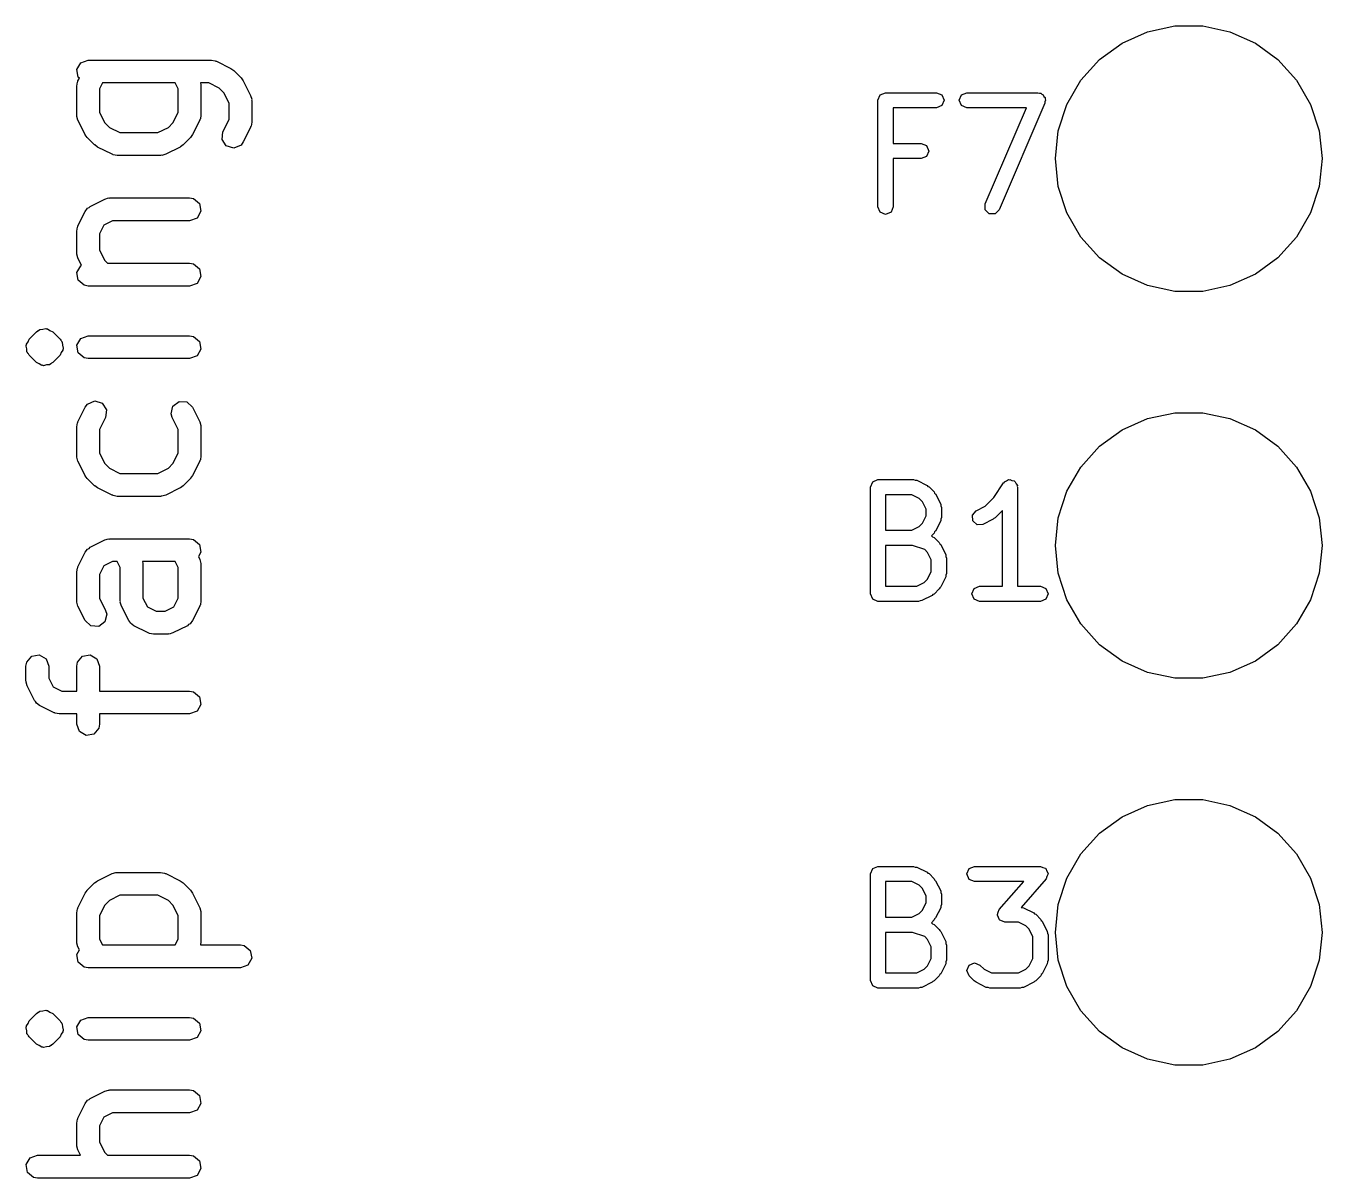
# Model space of a CAD drawing. Extents: x 128.5 to 208.6, y -109.7 to -29.3.
# Drawn here: x 137.48 to 146, y -56.53 to -48.96 of the extents above; entities that cross this region are included whole.
import ezdxf

# ---------------------------------------------------------------- set-up
doc = ezdxf.new("R2010")
doc.units = 0
doc.layers.add('BLACK', color=7, linetype='CONTINUOUS')

msp = doc.modelspace()

# ---------------------------------------------------------------- linework, layer by layer
at = {"layer": 'BLACK', "linetype": 'CONTINUOUS'}
for p, q in [((144.682, -49.0751), (144.849, -49.0006)), ((144.849, -49.0006), (145.028, -48.9625)), ((145.028, -48.9625), (145.212, -48.9625)), ((145.212, -48.9625), (145.391, -49.0006)), ((145.391, -49.0006), (145.558, -49.0751)), ((144.534, -49.1828), (144.682, -49.0751)), ((145.558, -49.0751), (145.706, -49.1828)), ((137.817, -49.2489), (137.843, -49.2045)), ((137.843, -49.2045), (137.891, -49.1869)), ((137.891, -49.1869), (138.7, -49.1869)), ((138.7, -49.1869), (138.726, -49.1914)), ((138.726, -49.1914), (138.729, -49.1943)), ((138.729, -49.1943), (138.734, -49.1948)), ((138.734, -49.1948), (138.829, -49.2424)), ((144.411, -49.3189), (144.534, -49.1828)), ((145.706, -49.1828), (145.829, -49.3189)), ((137.826, -49.2994), (137.817, -49.2489)), ((138.829, -49.2424), (138.847, -49.2558)), ((138.847, -49.2558), (138.849, -49.2565)), ((138.849, -49.2565), (138.896, -49.3041)), ((137.816, -49.3571), (137.82, -49.3315)), ((137.816, -49.5476), (137.816, -49.3571)), ((137.82, -49.3315), (137.823, -49.3281)), ((137.823, -49.3281), (137.824, -49.3236)), ((137.824, -49.3236), (137.833, -49.3053)), ((137.833, -49.3053), (137.826, -49.2994)), ((137.985, -49.3369), (137.966, -49.3748)), ((137.966, -49.3748), (137.966, -49.5299)), ((138.463, -49.3369), (137.985, -49.3369)), ((138.482, -49.3748), (138.463, -49.3369)), ((138.482, -49.5299), (138.482, -49.3748)), ((138.683, -49.3369), (138.628, -49.3369)), ((138.628, -49.3369), (138.632, -49.3486)), ((138.632, -49.3486), (138.631, -49.3529)), ((138.631, -49.3529), (138.632, -49.3571)), ((138.632, -49.3571), (138.632, -49.5476)), ((138.751, -49.3712), (138.683, -49.3369)), ((138.781, -49.4016), (138.751, -49.3712)), ((138.896, -49.3041), (138.909, -49.3225)), ((138.909, -49.3225), (138.91, -49.3236)), ((138.91, -49.3236), (138.958, -49.4188)), ((144.319, -49.4776), (144.411, -49.3189)), ((145.829, -49.3189), (145.921, -49.4776)), ((138.816, -49.4701), (138.781, -49.4016)), ((138.958, -49.4188), (138.965, -49.4438)), ((138.965, -49.4438), (138.964, -49.4482)), ((138.964, -49.4482), (138.966, -49.4524)), ((138.966, -49.4524), (138.966, -49.5952)), ((143.079, -49.4507), (143.094, -49.4153)), ((143.079, -50.1507), (143.079, -49.4507)), ((143.094, -49.4153), (143.129, -49.4007)), ((143.129, -49.4007), (143.463, -49.4007)), ((143.463, -49.4007), (143.498, -49.4153)), ((143.498, -49.4153), (143.513, -49.4507)), ((143.513, -49.4507), (143.498, -49.486)), ((143.613, -49.4507), (143.627, -49.4153)), ((143.627, -49.486), (143.613, -49.4507)), ((143.627, -49.4153), (143.663, -49.4007)), ((143.663, -49.4007), (144.129, -49.4007)), ((144.129, -49.4007), (144.139, -49.4046)), ((144.139, -49.4046), (144.149, -49.4047)), ((144.149, -49.4047), (144.156, -49.4116)), ((144.156, -49.4116), (144.165, -49.4153)), ((144.165, -49.4153), (144.169, -49.4248)), ((144.169, -49.4248), (144.176, -49.4321)), ((144.179, -49.4507), (144.175, -49.4601)), ((144.175, -49.4601), (144.175, -49.4704)), ((144.176, -49.4321), (144.176, -49.4417)), ((144.176, -49.4417), (144.179, -49.4507)), ((137.817, -49.5518), (137.816, -49.5476)), ((137.966, -49.5299), (138, -49.5984)), ((138.448, -49.5984), (138.482, -49.5299)), ((138.632, -49.5476), (138.628, -49.5733)), ((138.816, -49.5775), (138.816, -49.4701)), ((143.463, -49.5007), (143.179, -49.5007)), ((143.179, -49.5007), (143.179, -49.734)), ((143.498, -49.486), (143.463, -49.5007)), ((143.663, -49.5007), (143.627, -49.486)), ((144.054, -49.5007), (143.663, -49.5007)), ((143.783, -50.131), (144.054, -49.5007)), ((144.175, -49.4704), (143.875, -50.1704)), ((144.263, -49.6518), (144.319, -49.4776)), ((145.921, -49.4776), (145.977, -49.6518)), ((137.816, -49.5562), (137.817, -49.5518)), ((137.824, -49.5812), (137.816, -49.5562)), ((137.871, -49.6764), (137.824, -49.5812)), ((138, -49.5984), (138.03, -49.6288)), ((138.03, -49.6288), (138.099, -49.6631)), ((138.349, -49.6631), (138.418, -49.6288)), ((138.418, -49.6288), (138.448, -49.5984)), ((138.624, -49.5812), (138.577, -49.6764)), ((138.625, -49.5767), (138.624, -49.5812)), ((138.628, -49.5733), (138.625, -49.5767)), ((138.776, -49.6569), (138.816, -49.5775)), ((138.958, -49.6288), (138.91, -49.724)), ((138.961, -49.6209), (138.958, -49.6243)), ((138.958, -49.6243), (138.958, -49.6288)), ((138.966, -49.5952), (138.961, -49.6209)), ((137.872, -49.6775), (137.871, -49.6764)), ((137.885, -49.6959), (137.872, -49.6775)), ((137.933, -49.7435), (137.885, -49.6959)), ((138.099, -49.6631), (138.349, -49.6631)), ((138.563, -49.6959), (138.515, -49.7435)), ((138.577, -49.6764), (138.563, -49.6944)), ((138.563, -49.6944), (138.563, -49.6959)), ((138.77, -49.7079), (138.776, -49.6569)), ((138.798, -49.7507), (138.77, -49.7079)), ((144.244, -49.834), (144.263, -49.6518)), ((145.977, -49.6518), (145.996, -49.834)), ((137.934, -49.7442), (137.933, -49.7435)), ((137.952, -49.7576), (137.934, -49.7442)), ((138.048, -49.8052), (137.952, -49.7576)), ((138.052, -49.8057), (138.048, -49.8052)), ((138.056, -49.8086), (138.052, -49.8057)), ((138.4, -49.8052), (138.375, -49.8126)), ((138.496, -49.7576), (138.4, -49.8052)), ((138.497, -49.7564), (138.496, -49.7576)), ((138.515, -49.7435), (138.497, -49.7564)), ((138.848, -49.7653), (138.798, -49.7507)), ((138.895, -49.7449), (138.848, -49.7653)), ((138.91, -49.724), (138.895, -49.7449)), ((143.179, -49.734), (143.363, -49.734)), ((143.363, -49.734), (143.398, -49.7486)), ((143.398, -49.7486), (143.413, -49.784)), ((143.413, -49.784), (143.398, -49.8194)), ((138.081, -49.8131), (138.056, -49.8086)), ((138.367, -49.8131), (138.081, -49.8131)), ((138.371, -49.8116), (138.367, -49.8131)), ((138.375, -49.8126), (138.371, -49.8116)), ((143.363, -49.834), (143.179, -49.834)), ((143.179, -49.834), (143.179, -50.1507)), ((143.398, -49.8194), (143.363, -49.834)), ((144.263, -50.0162), (144.244, -49.834)), ((145.996, -49.834), (145.977, -50.0162)), ((144.319, -50.1904), (144.263, -50.0162)), ((145.977, -50.0162), (145.921, -50.1904)), ((137.897, -50.1554), (137.905, -50.1472)), ((137.905, -50.1472), (138, -50.0996)), ((138, -50.0996), (138.025, -50.0922)), ((138.025, -50.0922), (138.029, -50.0932)), ((138.029, -50.0932), (138.034, -50.0917)), ((138.034, -50.0917), (138.557, -50.0917)), ((138.557, -50.0917), (138.583, -50.0962)), ((138.583, -50.0962), (138.622, -50.1292)), ((138.622, -50.1292), (138.631, -50.1797)), ((143.783, -50.1692), (143.783, -50.131)), ((137.824, -50.276), (137.871, -50.1807)), ((137.871, -50.1807), (137.887, -50.1598)), ((137.887, -50.1598), (137.897, -50.1554)), ((138.606, -50.2241), (138.557, -50.2417)), ((138.631, -50.1797), (138.606, -50.2241)), ((143.094, -50.186), (143.079, -50.1507)), ((143.129, -50.2007), (143.094, -50.186)), ((143.165, -50.186), (143.129, -50.2007)), ((143.179, -50.1507), (143.165, -50.186)), ((143.81, -50.1966), (143.783, -50.1692)), ((143.848, -50.1971), (143.81, -50.1966)), ((143.875, -50.1704), (143.848, -50.1971)), ((144.411, -50.3491), (144.319, -50.1904)), ((145.921, -50.1904), (145.829, -50.3491)), ((137.816, -50.3095), (137.82, -50.2839)), ((137.816, -50.4524), (137.816, -50.3095)), ((137.82, -50.2839), (137.823, -50.2804)), ((137.823, -50.2804), (137.824, -50.276)), ((137.994, -50.2702), (137.966, -50.3272)), ((138.051, -50.2417), (137.994, -50.2702)), ((138.557, -50.2417), (138.051, -50.2417)), ((137.966, -50.3272), (137.966, -50.4347)), ((144.534, -50.4852), (144.411, -50.3491)), ((145.829, -50.3491), (145.706, -50.4852)), ((137.817, -50.4566), (137.816, -50.4524)), ((137.816, -50.461), (137.817, -50.4566)), ((137.824, -50.4859), (137.816, -50.461)), ((137.848, -50.5356), (137.824, -50.4859)), ((137.966, -50.4347), (138, -50.5032)), ((144.682, -50.5929), (144.534, -50.4852)), ((145.706, -50.4852), (145.558, -50.5929)), ((137.817, -50.5822), (137.843, -50.5378)), ((137.843, -50.5378), (137.848, -50.5356)), ((138, -50.5032), (138.017, -50.5202)), ((138.017, -50.5202), (138.557, -50.5202)), ((138.557, -50.5202), (138.583, -50.5248)), ((138.583, -50.5248), (138.622, -50.5577)), ((138.622, -50.5577), (138.631, -50.6083)), ((137.826, -50.6327), (137.817, -50.5822)), ((137.865, -50.6657), (137.826, -50.6327)), ((138.606, -50.6527), (138.557, -50.6702)), ((138.631, -50.6083), (138.606, -50.6527)), ((144.849, -50.6674), (144.682, -50.5929)), ((145.558, -50.5929), (145.391, -50.6674)), ((137.891, -50.6702), (137.865, -50.6657)), ((138.557, -50.6702), (137.891, -50.6702)), ((145.028, -50.7055), (144.849, -50.6674)), ((145.212, -50.7055), (145.028, -50.7055)), ((145.391, -50.6674), (145.212, -50.7055)), ((137.504, -51.0184), (137.552, -50.9708)), ((137.552, -50.9708), (137.56, -50.9651)), ((137.56, -50.9651), (137.562, -50.9624)), ((137.562, -50.9624), (137.565, -50.9615)), ((137.565, -50.9615), (137.573, -50.9558)), ((137.573, -50.9558), (137.593, -50.9541)), ((137.593, -50.9541), (137.612, -50.9491)), ((137.612, -50.9491), (137.618, -50.952)), ((137.618, -50.952), (137.624, -50.9514)), ((137.624, -50.9514), (137.64, -50.9625)), ((137.64, -50.9625), (137.658, -50.9708)), ((137.658, -50.9708), (137.706, -51.0184)), ((137.843, -51.014), (137.891, -50.9964)), ((137.891, -50.9964), (138.557, -50.9964)), ((138.557, -50.9964), (138.583, -51.001)), ((137.483, -51.0649), (137.484, -51.0618)), ((137.488, -51.0837), (137.483, -51.0649)), ((137.484, -51.0584), (137.485, -51.0554)), ((137.484, -51.0618), (137.484, -51.0584)), ((137.485, -51.052), (137.496, -51.036)), ((137.485, -51.0554), (137.485, -51.052)), ((137.489, -51.1031), (137.488, -51.0837)), ((137.496, -51.036), (137.504, -51.0184)), ((137.706, -51.0184), (137.711, -51.0265)), ((137.711, -51.0265), (137.714, -51.0284)), ((137.714, -51.0284), (137.715, -51.0316)), ((137.715, -51.0316), (137.715, -51.0318)), ((137.715, -51.0318), (137.718, -51.0339)), ((137.718, -51.0339), (137.718, -51.0359)), ((137.718, -51.0359), (137.721, -51.0397)), ((137.721, -51.0397), (137.722, -51.0591)), ((137.722, -51.0591), (137.727, -51.078)), ((137.727, -51.078), (137.726, -51.0811)), ((137.726, -51.0811), (137.726, -51.0845)), ((137.817, -51.0584), (137.843, -51.014)), ((137.826, -51.1089), (137.817, -51.0584)), ((138.583, -51.001), (138.622, -51.0339)), ((138.622, -51.0339), (138.631, -51.0845)), ((137.492, -51.1069), (137.489, -51.1031)), ((137.492, -51.1089), (137.492, -51.1069)), ((137.495, -51.111), (137.492, -51.1089)), ((137.495, -51.1112), (137.495, -51.111)), ((137.496, -51.1144), (137.495, -51.1112)), ((137.499, -51.1164), (137.496, -51.1144)), ((137.504, -51.1245), (137.499, -51.1164)), ((137.552, -51.1721), (137.504, -51.1245)), ((137.706, -51.1245), (137.658, -51.1721)), ((137.714, -51.1068), (137.706, -51.1245)), ((137.725, -51.0908), (137.714, -51.1068)), ((137.726, -51.0845), (137.725, -51.0874)), ((137.725, -51.0874), (137.725, -51.0908)), ((137.865, -51.1419), (137.826, -51.1089)), ((137.891, -51.1464), (137.865, -51.1419)), ((138.557, -51.1464), (137.891, -51.1464)), ((138.606, -51.1289), (138.557, -51.1464)), ((138.631, -51.0845), (138.606, -51.1289)), ((137.57, -51.1803), (137.552, -51.1721)), ((137.586, -51.1915), (137.57, -51.1803)), ((137.592, -51.1909), (137.586, -51.1915)), ((137.598, -51.1938), (137.592, -51.1909)), ((137.617, -51.1887), (137.598, -51.1938)), ((137.637, -51.187), (137.617, -51.1887)), ((137.645, -51.1813), (137.637, -51.187)), ((137.648, -51.1805), (137.645, -51.1813)), ((137.65, -51.1778), (137.648, -51.1805)), ((137.658, -51.1721), (137.65, -51.1778)), ((137.824, -51.5617), (137.871, -51.4665)), ((137.871, -51.4665), (137.887, -51.4455)), ((137.887, -51.4455), (137.934, -51.4251)), ((137.934, -51.4251), (137.983, -51.4398)), ((137.983, -51.4398), (138.011, -51.4826)), ((138.011, -51.4826), (138.005, -51.5335)), ((138.435, -51.5086), (138.447, -51.4587)), ((138.443, -51.5335), (138.435, -51.5086)), ((138.447, -51.4587), (138.488, -51.4281)), ((138.488, -51.4281), (138.54, -51.4312)), ((138.54, -51.4312), (138.577, -51.4665)), ((138.577, -51.4665), (138.624, -51.5617)), ((144.849, -51.5406), (145.028, -51.5025)), ((145.028, -51.5025), (145.212, -51.5025)), ((145.212, -51.5025), (145.391, -51.5406)), ((137.816, -51.5952), (137.82, -51.5696)), ((137.82, -51.5696), (137.823, -51.5662)), ((137.823, -51.5662), (137.824, -51.5617)), ((138.005, -51.5335), (137.966, -51.6129)), ((138.482, -51.6129), (138.443, -51.5335)), ((138.624, -51.5617), (138.632, -51.5867)), ((138.632, -51.5867), (138.631, -51.591)), ((138.631, -51.591), (138.632, -51.5952)), ((144.682, -51.6151), (144.849, -51.5406)), ((145.391, -51.5406), (145.558, -51.6151)), ((137.816, -51.7857), (137.816, -51.5952)), ((137.966, -51.6129), (137.966, -51.768)), ((138.482, -51.768), (138.482, -51.6129)), ((138.632, -51.5952), (138.632, -51.7857)), ((144.534, -51.7228), (144.682, -51.6151)), ((145.558, -51.6151), (145.706, -51.7228)), ((144.411, -51.8589), (144.534, -51.7228)), ((145.706, -51.7228), (145.829, -51.8589)), ((137.817, -51.7899), (137.816, -51.7857)), ((137.816, -51.7943), (137.817, -51.7899)), ((137.824, -51.8193), (137.816, -51.7943)), ((137.871, -51.9145), (137.824, -51.8193)), ((137.966, -51.768), (138, -51.8365)), ((138, -51.8365), (138.03, -51.8669)), ((138.418, -51.8669), (138.448, -51.8365)), ((138.448, -51.8365), (138.482, -51.768)), ((138.624, -51.8193), (138.577, -51.9145)), ((138.625, -51.8148), (138.624, -51.8193)), ((138.628, -51.8114), (138.625, -51.8148)), ((138.632, -51.7857), (138.628, -51.8114)), ((137.872, -51.9156), (137.871, -51.9145)), ((137.885, -51.934), (137.872, -51.9156)), ((137.933, -51.9816), (137.885, -51.934)), ((138.03, -51.8669), (138.099, -51.9012)), ((138.099, -51.9012), (138.349, -51.9012)), ((138.349, -51.9012), (138.418, -51.8669)), ((138.563, -51.934), (138.515, -51.9816)), ((138.577, -51.9145), (138.563, -51.9325)), ((138.563, -51.9325), (138.563, -51.934)), ((144.319, -52.0176), (144.411, -51.8589)), ((145.829, -51.8589), (145.921, -52.0176)), ((137.934, -51.9823), (137.933, -51.9816)), ((137.952, -51.9957), (137.934, -51.9823)), ((138.048, -52.0433), (137.952, -51.9957)), ((138.496, -51.9957), (138.4, -52.0433)), ((138.497, -51.9945), (138.496, -51.9957)), ((138.515, -51.9816), (138.497, -51.9945)), ((143.029, -51.9907), (143.044, -51.9553)), ((143.029, -52.6907), (143.029, -51.9907)), ((143.044, -51.9553), (143.079, -51.9407)), ((143.079, -51.9407), (143.313, -51.9407)), ((143.313, -51.9407), (143.323, -51.9451)), ((143.323, -51.9451), (143.335, -51.9459)), ((143.335, -51.9459), (143.402, -51.9793)), ((143.402, -51.9793), (143.407, -51.9855)), ((143.407, -51.9855), (143.415, -51.9886)), ((143.415, -51.9886), (143.448, -52.022)), ((143.84, -52.0588), (143.904, -51.9629)), ((143.904, -51.9629), (143.909, -51.9601)), ((143.909, -51.9601), (143.911, -51.9553)), ((143.911, -51.9553), (143.924, -51.9497)), ((143.924, -51.9497), (143.936, -51.9416)), ((143.936, -51.9416), (143.941, -51.9426)), ((143.941, -51.9426), (143.946, -51.9407)), ((143.946, -51.9407), (143.959, -51.9462)), ((143.959, -51.9462), (143.974, -51.9491)), ((143.974, -51.9491), (143.977, -51.9533)), ((143.977, -51.9533), (143.981, -51.9553)), ((143.981, -51.9553), (143.987, -51.9688)), ((143.987, -51.9688), (143.995, -51.9809)), ((143.995, -51.9809), (143.994, -51.9859)), ((143.994, -51.9859), (143.996, -51.9907)), ((143.996, -51.9907), (143.996, -52.6407)), ((144.263, -52.1918), (144.319, -52.0176)), ((145.921, -52.0176), (145.977, -52.1918)), ((138.052, -52.0438), (138.048, -52.0433)), ((138.056, -52.0467), (138.052, -52.0438)), ((138.081, -52.0512), (138.056, -52.0467)), ((138.367, -52.0512), (138.081, -52.0512)), ((138.371, -52.0497), (138.367, -52.0512)), ((138.375, -52.0507), (138.371, -52.0497)), ((138.4, -52.0433), (138.375, -52.0507)), ((143.129, -52.0407), (143.129, -52.274)), ((143.301, -52.0407), (143.129, -52.0407)), ((143.35, -52.0651), (143.301, -52.0407)), ((143.372, -52.0869), (143.35, -52.0651)), ((143.396, -52.1358), (143.372, -52.0869)), ((143.448, -52.022), (143.451, -52.0296)), ((143.451, -52.0296), (143.457, -52.035)), ((143.457, -52.035), (143.491, -52.1016)), ((143.491, -52.1016), (143.492, -52.1132)), ((143.783, -52.1162), (143.84, -52.0588)), ((143.372, -52.2277), (143.396, -52.1789)), ((143.396, -52.1789), (143.396, -52.1358)), ((143.492, -52.1132), (143.496, -52.124)), ((143.496, -52.1907), (143.492, -52.2014)), ((143.496, -52.124), (143.496, -52.1907)), ((143.699, -52.1749), (143.724, -52.1459)), ((143.701, -52.213), (143.699, -52.1749)), ((143.724, -52.1459), (143.783, -52.1162)), ((143.896, -52.1447), (143.848, -52.1927)), ((143.896, -52.6407), (143.896, -52.1447)), ((143.129, -52.274), (143.301, -52.274)), ((143.301, -52.274), (143.35, -52.2496)), ((143.35, -52.2496), (143.372, -52.2277)), ((143.491, -52.213), (143.457, -52.2797)), ((143.492, -52.2014), (143.491, -52.213)), ((143.73, -52.2381), (143.701, -52.213)), ((143.768, -52.2354), (143.73, -52.2381)), ((143.835, -52.2021), (143.768, -52.2354)), ((143.84, -52.1958), (143.835, -52.2021)), ((143.848, -52.1927), (143.84, -52.1958)), ((144.244, -52.374), (144.263, -52.1918)), ((145.977, -52.1918), (145.996, -52.374)), ((137.905, -52.3853), (138, -52.3377)), ((138, -52.3377), (138.025, -52.3303)), ((138.025, -52.3303), (138.029, -52.3313)), ((138.029, -52.3313), (138.034, -52.3298)), ((138.034, -52.3298), (138.557, -52.3298)), ((138.557, -52.3298), (138.583, -52.3343)), ((138.583, -52.3343), (138.622, -52.3673)), ((143.448, -52.2927), (143.43, -52.311)), ((143.43, -52.311), (143.437, -52.3175)), ((143.437, -52.3175), (143.448, -52.322)), ((143.451, -52.2851), (143.448, -52.2927)), ((143.448, -52.322), (143.481, -52.3553)), ((143.457, -52.2797), (143.451, -52.2851)), ((143.481, -52.3553), (143.485, -52.3629)), ((137.824, -52.5141), (137.871, -52.4188)), ((137.871, -52.4188), (137.887, -52.3979)), ((137.887, -52.3979), (137.897, -52.3935)), ((137.897, -52.3935), (137.905, -52.3853)), ((138.631, -52.4178), (138.615, -52.4467)), ((138.622, -52.3673), (138.631, -52.4178)), ((143.129, -52.374), (143.129, -52.6407)), ((143.305, -52.374), (143.129, -52.374)), ((143.386, -52.401), (143.305, -52.374)), ((143.405, -52.4203), (143.386, -52.401)), ((143.429, -52.4691), (143.405, -52.4203)), ((143.485, -52.3629), (143.491, -52.3683)), ((143.491, -52.3683), (143.524, -52.435)), ((143.524, -52.435), (143.525, -52.4466)), ((144.263, -52.5562), (144.244, -52.374)), ((145.996, -52.374), (145.977, -52.5562)), ((137.816, -52.5476), (137.82, -52.522)), ((137.82, -52.522), (137.823, -52.5185)), ((137.823, -52.5185), (137.824, -52.5141)), ((137.994, -52.5083), (137.966, -52.5653)), ((138.051, -52.4798), (137.994, -52.5083)), ((138.082, -52.4798), (138.051, -52.4798)), ((138.101, -52.5177), (138.082, -52.4798)), ((138.101, -52.7381), (138.101, -52.5177)), ((138.247, -52.4798), (138.251, -52.4914)), ((138.463, -52.4798), (138.247, -52.4798)), ((138.251, -52.4914), (138.25, -52.4958)), ((138.25, -52.4958), (138.251, -52.5)), ((138.251, -52.5), (138.251, -52.7204)), ((138.482, -52.5177), (138.463, -52.4798)), ((138.482, -52.7204), (138.482, -52.5177)), ((138.615, -52.4467), (138.624, -52.4665)), ((138.624, -52.4665), (138.632, -52.4914)), ((138.632, -52.4914), (138.631, -52.4958)), ((138.631, -52.4958), (138.632, -52.5)), ((138.632, -52.5), (138.632, -52.7381)), ((143.429, -52.5455), (143.429, -52.4691)), ((143.525, -52.4466), (143.529, -52.4573)), ((143.529, -52.4573), (143.529, -52.5573)), ((137.816, -52.7381), (137.816, -52.5476)), ((137.966, -52.5653), (137.966, -52.7204)), ((143.334, -52.6407), (143.383, -52.6162)), ((143.383, -52.6162), (143.405, -52.5944)), ((143.405, -52.5944), (143.429, -52.5455)), ((143.524, -52.5797), (143.491, -52.6464)), ((143.525, -52.5681), (143.524, -52.5797)), ((143.529, -52.5573), (143.525, -52.5681)), ((144.319, -52.7304), (144.263, -52.5562)), ((145.977, -52.5562), (145.921, -52.7304)), ((143.044, -52.726), (143.029, -52.6907)), ((143.129, -52.6407), (143.334, -52.6407)), ((143.44, -52.6958), (143.435, -52.7021)), ((143.448, -52.6927), (143.44, -52.6958)), ((143.481, -52.6594), (143.448, -52.6927)), ((143.485, -52.6518), (143.481, -52.6594)), ((143.491, -52.6464), (143.485, -52.6518)), ((143.696, -52.6907), (143.711, -52.6553)), ((143.711, -52.726), (143.696, -52.6907)), ((143.711, -52.6553), (143.746, -52.6407)), ((143.746, -52.6407), (143.896, -52.6407)), ((143.996, -52.6407), (144.146, -52.6407)), ((144.146, -52.6407), (144.181, -52.6553)), ((144.181, -52.6553), (144.196, -52.6907)), ((144.196, -52.6907), (144.181, -52.726)), ((137.817, -52.7423), (137.816, -52.7381)), ((137.816, -52.7467), (137.817, -52.7423)), ((137.824, -52.7716), (137.816, -52.7467)), ((137.871, -52.8669), (137.824, -52.7716)), ((137.966, -52.7204), (138.005, -52.7998)), ((138.103, -52.7423), (138.101, -52.7381)), ((138.102, -52.7467), (138.103, -52.7423)), ((138.109, -52.7716), (138.102, -52.7467)), ((138.157, -52.8669), (138.109, -52.7716)), ((138.251, -52.7204), (138.28, -52.7774)), ((138.28, -52.7774), (138.337, -52.806)), ((138.397, -52.806), (138.454, -52.7774)), ((138.454, -52.7774), (138.482, -52.7204)), ((138.624, -52.7716), (138.577, -52.8669)), ((138.625, -52.7672), (138.624, -52.7716)), ((138.628, -52.7637), (138.625, -52.7672)), ((138.632, -52.7381), (138.628, -52.7637)), ((143.079, -52.7407), (143.044, -52.726)), ((143.346, -52.7407), (143.079, -52.7407)), ((143.357, -52.7362), (143.346, -52.7407)), ((143.368, -52.7354), (143.357, -52.7362)), ((143.435, -52.7021), (143.368, -52.7354)), ((143.746, -52.7407), (143.711, -52.726)), ((144.146, -52.7407), (143.746, -52.7407)), ((144.181, -52.726), (144.146, -52.7407)), ((144.411, -52.8891), (144.319, -52.7304)), ((145.921, -52.7304), (145.829, -52.8891)), ((137.909, -52.9021), (137.871, -52.8669)), ((138.013, -52.8248), (138.001, -52.8747)), ((138.005, -52.7998), (138.013, -52.8248)), ((138.165, -52.8746), (138.157, -52.8669)), ((138.337, -52.806), (138.397, -52.806)), ((138.577, -52.8669), (138.561, -52.8878)), ((137.96, -52.9052), (137.909, -52.9021)), ((138.001, -52.8747), (137.96, -52.9052)), ((138.17, -52.8849), (138.165, -52.8746)), ((138.191, -52.9004), (138.17, -52.8849)), ((138.286, -52.948), (138.191, -52.9004)), ((138.29, -52.9485), (138.286, -52.948)), ((138.294, -52.9514), (138.29, -52.9485)), ((138.319, -52.956), (138.294, -52.9514)), ((138.415, -52.956), (138.319, -52.956)), ((138.419, -52.9544), (138.415, -52.956)), ((138.423, -52.9555), (138.419, -52.9544)), ((138.448, -52.948), (138.423, -52.9555)), ((138.543, -52.9004), (138.448, -52.948)), ((138.551, -52.8923), (138.543, -52.9004)), ((138.561, -52.8878), (138.551, -52.8923)), ((144.534, -53.0252), (144.411, -52.8891)), ((145.829, -52.8891), (145.706, -53.0252)), ((144.682, -53.1329), (144.534, -53.0252)), ((145.706, -53.0252), (145.558, -53.1329)), ((137.487, -53.141), (137.52, -53.1017)), ((137.52, -53.1017), (137.57, -53.0928)), ((137.57, -53.0928), (137.615, -53.1185)), ((137.615, -53.1185), (137.632, -53.1667)), ((137.82, -53.141), (137.853, -53.1017)), ((137.853, -53.1017), (137.904, -53.0928)), ((137.904, -53.0928), (137.948, -53.1185)), ((137.948, -53.1185), (137.966, -53.1667)), ((137.482, -53.1667), (137.487, -53.141)), ((137.482, -53.2619), (137.482, -53.1667)), ((137.632, -53.1667), (137.632, -53.2442)), ((137.816, -53.1667), (137.82, -53.141)), ((137.816, -53.3298), (137.816, -53.1667)), ((137.966, -53.1667), (137.966, -53.3298)), ((144.849, -53.2074), (144.682, -53.1329)), ((145.028, -53.2455), (144.849, -53.2074)), ((145.391, -53.2074), (145.212, -53.2455)), ((145.558, -53.1329), (145.391, -53.2074)), ((137.484, -53.2661), (137.482, -53.2619)), ((137.483, -53.2705), (137.484, -53.2661)), ((137.49, -53.2954), (137.483, -53.2705)), ((137.538, -53.3907), (137.49, -53.2954)), ((137.632, -53.2442), (137.661, -53.3012)), ((145.212, -53.2455), (145.028, -53.2455)), ((137.661, -53.3012), (137.718, -53.3298)), ((137.718, -53.3298), (137.816, -53.3298)), ((137.966, -53.3298), (138.557, -53.3298)), ((138.557, -53.3298), (138.583, -53.3343)), ((138.583, -53.3343), (138.622, -53.3673)), ((138.622, -53.3673), (138.631, -53.4178)), ((137.546, -53.3984), (137.538, -53.3907)), ((137.551, -53.4087), (137.546, -53.3984)), ((137.571, -53.4242), (137.551, -53.4087)), ((137.667, -53.4718), (137.571, -53.4242)), ((138.606, -53.4622), (138.557, -53.4798)), ((138.631, -53.4178), (138.606, -53.4622)), ((137.671, -53.4724), (137.667, -53.4718)), ((137.675, -53.4752), (137.671, -53.4724)), ((137.7, -53.4798), (137.675, -53.4752)), ((137.816, -53.4798), (137.7, -53.4798)), ((137.816, -53.5476), (137.816, -53.4798)), ((137.833, -53.5958), (137.816, -53.5476)), ((137.966, -53.5476), (137.961, -53.5733)), ((138.557, -53.4798), (137.966, -53.4798)), ((137.966, -53.4798), (137.966, -53.5476)), ((137.878, -53.6215), (137.833, -53.5958)), ((137.928, -53.6126), (137.878, -53.6215)), ((137.961, -53.5733), (137.928, -53.6126)), ((144.849, -54.0806), (145.028, -54.0425)), ((145.028, -54.0425), (145.212, -54.0425)), ((145.212, -54.0425), (145.391, -54.0806)), ((144.682, -54.1551), (144.849, -54.0806)), ((145.391, -54.0806), (145.558, -54.1551)), ((144.534, -54.2628), (144.682, -54.1551)), ((145.558, -54.1551), (145.706, -54.2628)), ((144.411, -54.3989), (144.534, -54.2628)), ((145.706, -54.2628), (145.829, -54.3989)), ((144.319, -54.5576), (144.411, -54.3989)), ((145.829, -54.3989), (145.921, -54.5576)), ((143.044, -54.4953), (143.079, -54.4807)), ((143.079, -54.4807), (143.313, -54.4807)), ((143.313, -54.4807), (143.323, -54.4851)), ((143.323, -54.4851), (143.335, -54.4859)), ((143.335, -54.4859), (143.402, -54.5193)), ((143.677, -54.4953), (143.713, -54.4807)), ((143.713, -54.4807), (144.146, -54.4807)), ((144.146, -54.4807), (144.162, -54.4874)), ((144.162, -54.4874), (144.179, -54.493)), ((137.952, -54.5758), (138.048, -54.5282)), ((138.048, -54.5282), (138.073, -54.5207)), ((138.073, -54.5207), (138.077, -54.5218)), ((138.077, -54.5218), (138.081, -54.5202)), ((138.081, -54.5202), (138.367, -54.5202)), ((138.367, -54.5202), (138.393, -54.5248)), ((138.393, -54.5248), (138.396, -54.5276)), ((138.396, -54.5276), (138.4, -54.5282)), ((138.4, -54.5282), (138.496, -54.5758)), ((143.029, -54.5307), (143.044, -54.4953)), ((143.029, -55.2307), (143.029, -54.5307)), ((143.402, -54.5193), (143.407, -54.5255)), ((143.407, -54.5255), (143.415, -54.5286)), ((143.415, -54.5286), (143.448, -54.562)), ((143.448, -54.562), (143.451, -54.5696)), ((143.451, -54.5696), (143.457, -54.575)), ((143.663, -54.5307), (143.677, -54.4953)), ((143.677, -54.566), (143.663, -54.5307)), ((143.713, -54.5807), (143.677, -54.566)), ((144.184, -54.5636), (144.02, -54.7504)), ((144.179, -54.493), (144.18, -54.4946)), ((144.18, -54.4946), (144.181, -54.4953)), ((144.181, -54.4953), (144.188, -54.5116)), ((144.189, -54.5469), (144.184, -54.5636)), ((144.188, -54.5116), (144.196, -54.5273)), ((144.196, -54.5307), (144.189, -54.5469)), ((144.196, -54.5273), (144.195, -54.529)), ((144.195, -54.529), (144.196, -54.5307)), ((144.263, -54.7318), (144.319, -54.5576)), ((145.921, -54.5576), (145.977, -54.7318)), ((137.824, -54.7522), (137.871, -54.6569)), ((137.871, -54.6569), (137.885, -54.6389)), ((137.885, -54.6374), (137.933, -54.5898)), ((137.885, -54.6389), (137.885, -54.6374)), ((137.933, -54.5898), (137.951, -54.577)), ((137.951, -54.577), (137.952, -54.5758)), ((138.496, -54.5758), (138.514, -54.5891)), ((138.514, -54.5891), (138.515, -54.5898)), ((138.515, -54.5898), (138.563, -54.6374)), ((138.563, -54.6374), (138.576, -54.6558)), ((138.576, -54.6558), (138.577, -54.6569)), ((138.577, -54.6569), (138.624, -54.7522)), ((143.129, -54.5807), (143.129, -54.814)), ((143.301, -54.5807), (143.129, -54.5807)), ((143.35, -54.6051), (143.301, -54.5807)), ((143.372, -54.627), (143.35, -54.6051)), ((143.396, -54.6758), (143.372, -54.627)), ((143.457, -54.575), (143.491, -54.6416)), ((143.491, -54.6416), (143.492, -54.6532)), ((143.492, -54.6532), (143.496, -54.664)), ((144.036, -54.5807), (143.713, -54.5807)), ((143.875, -54.7644), (144.036, -54.5807)), ((138, -54.7349), (137.966, -54.8034)), ((138.03, -54.7045), (138, -54.7349)), ((138.099, -54.6702), (138.03, -54.7045)), ((138.349, -54.6702), (138.099, -54.6702)), ((138.418, -54.7045), (138.349, -54.6702)), ((138.448, -54.7349), (138.418, -54.7045)), ((138.482, -54.8034), (138.448, -54.7349)), ((143.372, -54.7677), (143.396, -54.7189)), ((143.396, -54.7189), (143.396, -54.6758)), ((143.492, -54.7414), (143.491, -54.753)), ((143.496, -54.7307), (143.492, -54.7414)), ((143.496, -54.664), (143.496, -54.7307)), ((144.244, -54.914), (144.263, -54.7318)), ((145.977, -54.7318), (145.996, -54.914)), ((137.816, -54.7857), (137.82, -54.7601)), ((137.816, -54.9762), (137.816, -54.7857)), ((137.82, -54.7601), (137.823, -54.7566)), ((137.823, -54.7566), (137.824, -54.7522)), ((137.966, -54.8034), (137.966, -54.9585)), ((138.482, -54.9585), (138.482, -54.8034)), ((138.624, -54.7522), (138.632, -54.7771)), ((138.632, -54.7771), (138.631, -54.7815)), ((138.631, -54.7815), (138.632, -54.7857)), ((138.632, -54.7857), (138.632, -54.9762)), ((143.129, -54.814), (143.301, -54.814)), ((143.301, -54.814), (143.35, -54.7896)), ((143.35, -54.7896), (143.372, -54.7677)), ((143.451, -54.8251), (143.448, -54.8327)), ((143.457, -54.8197), (143.451, -54.8251)), ((143.491, -54.753), (143.457, -54.8197)), ((143.863, -54.7973), (143.869, -54.7811)), ((143.863, -54.799), (143.863, -54.7973)), ((143.863, -54.8007), (143.863, -54.799)), ((143.871, -54.8164), (143.863, -54.8007)), ((143.869, -54.7811), (143.875, -54.7644)), ((143.877, -54.8327), (143.871, -54.8164)), ((144.02, -54.7504), (144.023, -54.7518)), ((144.023, -54.7518), (144.035, -54.7526)), ((144.035, -54.7526), (144.102, -54.7859)), ((144.102, -54.7859), (144.107, -54.7922)), ((144.107, -54.7922), (144.115, -54.7953)), ((144.115, -54.7953), (144.148, -54.8286)), ((144.148, -54.8286), (144.151, -54.8362)), ((143.129, -54.914), (143.129, -55.1807)), ((143.305, -54.914), (143.129, -54.914)), ((143.386, -54.941), (143.305, -54.914)), ((143.448, -54.8327), (143.43, -54.851)), ((143.43, -54.851), (143.437, -54.8575)), ((143.437, -54.8575), (143.448, -54.862)), ((143.448, -54.862), (143.481, -54.8953)), ((143.481, -54.8953), (143.485, -54.9029)), ((143.485, -54.9029), (143.491, -54.9083)), ((143.491, -54.9083), (143.524, -54.975)), ((143.879, -54.8334), (143.877, -54.8327)), ((143.88, -54.835), (143.879, -54.8334)), ((143.896, -54.8406), (143.88, -54.835)), ((143.913, -54.8473), (143.896, -54.8406)), ((144.001, -54.8473), (143.913, -54.8473)), ((144.05, -54.8718), (144.001, -54.8473)), ((144.072, -54.8936), (144.05, -54.8718)), ((144.096, -54.9425), (144.072, -54.8936)), ((144.151, -54.8362), (144.157, -54.8416)), ((144.157, -54.8416), (144.191, -54.9083)), ((144.191, -54.9083), (144.192, -54.9199)), ((144.263, -55.0962), (144.244, -54.914)), ((145.996, -54.914), (145.977, -55.0962)), ((137.817, -54.9804), (137.816, -54.9762)), ((137.816, -54.9848), (137.817, -54.9804)), ((137.824, -55.0097), (137.816, -54.9848)), ((137.966, -54.9585), (137.985, -54.9964)), ((137.985, -54.9964), (138.463, -54.9964)), ((138.463, -54.9964), (138.482, -54.9585)), ((138.632, -54.9762), (138.629, -54.9964)), ((138.629, -54.9964), (138.891, -54.9964)), ((138.891, -54.9964), (138.916, -55.001)), ((143.405, -54.9603), (143.386, -54.941)), ((143.429, -55.0091), (143.405, -54.9603)), ((143.524, -54.975), (143.525, -54.9866)), ((143.525, -54.9866), (143.529, -54.9973)), ((143.529, -54.9973), (143.529, -55.0973)), ((144.096, -55.0855), (144.096, -54.9425)), ((144.192, -54.9199), (144.196, -54.9307)), ((144.196, -54.9307), (144.196, -55.0973)), ((137.817, -55.0584), (137.834, -55.0295)), ((137.826, -55.1089), (137.817, -55.0584)), ((137.834, -55.0295), (137.824, -55.0097)), ((138.916, -55.001), (138.956, -55.0339)), ((138.965, -55.0845), (138.939, -55.1289)), ((138.956, -55.0339), (138.965, -55.0845)), ((143.405, -55.1344), (143.429, -55.0855)), ((143.429, -55.0855), (143.429, -55.0091)), ((144.072, -55.1344), (144.096, -55.0855)), ((137.865, -55.1419), (137.826, -55.1089)), ((137.891, -55.1464), (137.865, -55.1419)), ((138.891, -55.1464), (137.891, -55.1464)), ((138.939, -55.1289), (138.891, -55.1464)), ((143.334, -55.1807), (143.383, -55.1562)), ((143.383, -55.1562), (143.405, -55.1344)), ((143.524, -55.1197), (143.491, -55.1864)), ((143.525, -55.1081), (143.524, -55.1197)), ((143.529, -55.0973), (143.525, -55.1081)), ((143.663, -55.164), (143.677, -55.1286)), ((143.677, -55.1994), (143.663, -55.164)), ((143.677, -55.1286), (143.713, -55.114)), ((143.713, -55.114), (143.748, -55.1286)), ((143.748, -55.1286), (143.776, -55.1562)), ((143.776, -55.1562), (143.824, -55.1807)), ((144.001, -55.1807), (144.05, -55.1562)), ((144.05, -55.1562), (144.072, -55.1344)), ((144.191, -55.1197), (144.157, -55.1864)), ((144.192, -55.1081), (144.191, -55.1197)), ((144.196, -55.0973), (144.192, -55.1081)), ((144.319, -55.2704), (144.263, -55.0962)), ((145.977, -55.0962), (145.921, -55.2704)), ((143.044, -55.266), (143.029, -55.2307)), ((143.129, -55.1807), (143.334, -55.1807)), ((143.435, -55.2421), (143.368, -55.2754)), ((143.44, -55.2358), (143.435, -55.2421)), ((143.448, -55.2327), (143.44, -55.2358)), ((143.481, -55.1994), (143.448, -55.2327)), ((143.485, -55.1918), (143.481, -55.1994)), ((143.491, -55.1864), (143.485, -55.1918)), ((143.711, -55.2327), (143.677, -55.1994)), ((143.718, -55.2358), (143.711, -55.2327)), ((143.724, -55.2421), (143.718, -55.2358)), ((143.79, -55.2754), (143.724, -55.2421)), ((143.824, -55.1807), (144.001, -55.1807)), ((144.102, -55.2421), (144.035, -55.2754)), ((144.107, -55.2358), (144.102, -55.2421)), ((144.115, -55.2327), (144.107, -55.2358)), ((144.148, -55.1994), (144.115, -55.2327)), ((144.151, -55.1918), (144.148, -55.1994)), ((144.157, -55.1864), (144.151, -55.1918)), ((143.079, -55.2807), (143.044, -55.266)), ((143.346, -55.2807), (143.079, -55.2807)), ((143.357, -55.2762), (143.346, -55.2807)), ((143.368, -55.2754), (143.357, -55.2762)), ((143.802, -55.2762), (143.79, -55.2754)), ((143.813, -55.2807), (143.802, -55.2762)), ((144.013, -55.2807), (143.813, -55.2807)), ((144.023, -55.2762), (144.013, -55.2807)), ((144.035, -55.2754), (144.023, -55.2762)), ((144.411, -55.4291), (144.319, -55.2704)), ((145.921, -55.2704), (145.829, -55.4291)), ((137.593, -55.4303), (137.612, -55.4253)), ((137.612, -55.4253), (137.618, -55.4281)), ((137.496, -55.5122), (137.504, -55.4946)), ((137.504, -55.4946), (137.552, -55.447)), ((137.552, -55.447), (137.56, -55.4413)), ((137.56, -55.4413), (137.562, -55.4386)), ((137.562, -55.4386), (137.565, -55.4377)), ((137.565, -55.4377), (137.573, -55.432)), ((137.573, -55.432), (137.593, -55.4303)), ((137.618, -55.4281), (137.624, -55.4276)), ((137.624, -55.4276), (137.64, -55.4387)), ((137.64, -55.4387), (137.658, -55.447)), ((137.658, -55.447), (137.706, -55.4946)), ((137.706, -55.4946), (137.711, -55.5027)), ((137.711, -55.5027), (137.714, -55.5046)), ((137.714, -55.5046), (137.715, -55.5078)), ((137.715, -55.5078), (137.715, -55.508)), ((137.715, -55.508), (137.718, -55.5101)), ((137.718, -55.5101), (137.718, -55.5121)), ((137.817, -55.5346), (137.843, -55.4902)), ((137.843, -55.4902), (137.891, -55.4726)), ((137.891, -55.4726), (138.557, -55.4726)), ((138.557, -55.4726), (138.583, -55.4771)), ((138.583, -55.4771), (138.622, -55.5101)), ((138.622, -55.5101), (138.631, -55.5606)), ((144.534, -55.5652), (144.411, -55.4291)), ((145.829, -55.4291), (145.706, -55.5652)), ((137.483, -55.5411), (137.484, -55.538)), ((137.488, -55.5599), (137.483, -55.5411)), ((137.484, -55.5346), (137.485, -55.5316)), ((137.484, -55.538), (137.484, -55.5346)), ((137.485, -55.5282), (137.496, -55.5122)), ((137.485, -55.5316), (137.485, -55.5282)), ((137.489, -55.5793), (137.488, -55.5599)), ((137.492, -55.5831), (137.489, -55.5793)), ((137.492, -55.5851), (137.492, -55.5831)), ((137.495, -55.5872), (137.492, -55.5851)), ((137.495, -55.5874), (137.495, -55.5872)), ((137.496, -55.5906), (137.495, -55.5874)), ((137.499, -55.5925), (137.496, -55.5906)), ((137.504, -55.6007), (137.499, -55.5925)), ((137.714, -55.583), (137.706, -55.6007)), ((137.725, -55.567), (137.714, -55.583)), ((137.718, -55.5121), (137.721, -55.5159)), ((137.721, -55.5159), (137.722, -55.5353)), ((137.722, -55.5353), (137.727, -55.5542)), ((137.726, -55.5606), (137.725, -55.5636)), ((137.725, -55.5636), (137.725, -55.567)), ((137.727, -55.5542), (137.726, -55.5573)), ((137.726, -55.5573), (137.726, -55.5606)), ((137.826, -55.5851), (137.817, -55.5346)), ((137.865, -55.6181), (137.826, -55.5851)), ((138.631, -55.5606), (138.606, -55.6051)), ((144.682, -55.6729), (144.534, -55.5652)), ((145.706, -55.5652), (145.558, -55.6729)), ((137.552, -55.6483), (137.504, -55.6007)), ((137.57, -55.6565), (137.552, -55.6483)), ((137.586, -55.6677), (137.57, -55.6565)), ((137.592, -55.6671), (137.586, -55.6677)), ((137.598, -55.67), (137.592, -55.6671)), ((137.617, -55.6649), (137.598, -55.67)), ((137.637, -55.6632), (137.617, -55.6649)), ((137.645, -55.6575), (137.637, -55.6632)), ((137.648, -55.6567), (137.645, -55.6575)), ((137.65, -55.6539), (137.648, -55.6567)), ((137.658, -55.6483), (137.65, -55.6539)), ((137.706, -55.6007), (137.658, -55.6483)), ((137.891, -55.6226), (137.865, -55.6181)), ((138.557, -55.6226), (137.891, -55.6226)), ((138.606, -55.6051), (138.557, -55.6226)), ((144.849, -55.7474), (144.682, -55.6729)), ((145.558, -55.6729), (145.391, -55.7474)), ((145.028, -55.7855), (144.849, -55.7474)), ((145.391, -55.7474), (145.212, -55.7855)), ((145.212, -55.7855), (145.028, -55.7855)), ((137.871, -56.0379), (137.887, -56.017)), ((137.887, -56.017), (137.897, -56.0125)), ((137.897, -56.0125), (137.905, -56.0043)), ((137.905, -56.0043), (138, -55.9567)), ((138, -55.9567), (138.025, -55.9493)), ((138.025, -55.9493), (138.029, -55.9503)), ((138.029, -55.9503), (138.034, -55.9488)), ((138.034, -55.9488), (138.557, -55.9488)), ((138.557, -55.9488), (138.583, -55.9533)), ((138.583, -55.9533), (138.622, -55.9863)), ((138.622, -55.9863), (138.631, -56.0368)), ((137.824, -56.1331), (137.871, -56.0379)), ((138.051, -56.0988), (137.994, -56.1273)), ((138.557, -56.0988), (138.051, -56.0988)), ((138.606, -56.0813), (138.557, -56.0988)), ((138.631, -56.0368), (138.606, -56.0813)), ((137.816, -56.1667), (137.82, -56.141)), ((137.816, -56.3095), (137.816, -56.1667)), ((137.82, -56.141), (137.823, -56.1376)), ((137.823, -56.1376), (137.824, -56.1331)), ((137.994, -56.1273), (137.966, -56.1844)), ((137.966, -56.1844), (137.966, -56.2918)), ((137.817, -56.3137), (137.816, -56.3095)), ((137.816, -56.3181), (137.817, -56.3137)), ((137.824, -56.3431), (137.816, -56.3181)), ((137.841, -56.3774), (137.824, -56.3431)), ((137.966, -56.2918), (138, -56.3603)), ((138, -56.3603), (138.017, -56.3774)), ((137.484, -56.4394), (137.509, -56.3949)), ((137.492, -56.4899), (137.484, -56.4394)), ((137.509, -56.3949), (137.557, -56.3774)), ((137.557, -56.3774), (137.841, -56.3774)), ((138.017, -56.3774), (138.557, -56.3774)), ((138.557, -56.3774), (138.583, -56.3819)), ((138.583, -56.3819), (138.622, -56.4149)), ((138.622, -56.4149), (138.631, -56.4654)), ((137.532, -56.5229), (137.492, -56.4899)), ((137.557, -56.5274), (137.532, -56.5229)), ((138.557, -56.5274), (137.557, -56.5274)), ((138.606, -56.5098), (138.557, -56.5274)), ((138.631, -56.4654), (138.606, -56.5098))]:
    msp.add_line(p, q, dxfattribs=at)

doc.saveas('drawing.dxf')
